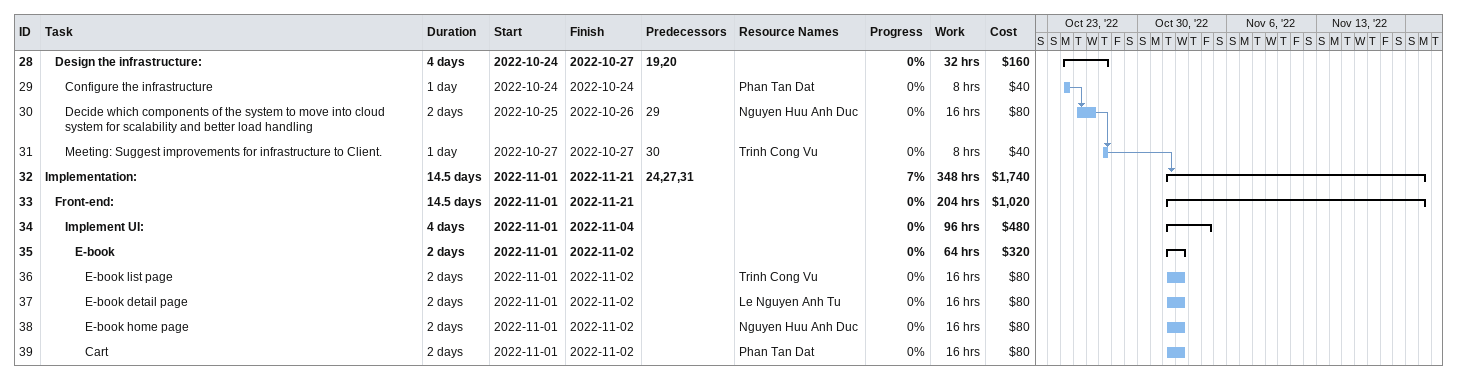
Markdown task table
| ID | Level | Task | Duration | Start | Finish | Predecessors | Resources | % complete | Work (h) | Cost ($) |
|---|---|---|---|---|---|---|---|---|---|---|
| 28 | 2 | **Design the infrastructure:** | 4d | 2022-10-24 | 2022-10-27 | 19, 20 |  | 0 | 32 | 160 |
| 29 | 3 | Configure the infrastructure | 1d | 2022-10-24 | 2022-10-24 |  | Phan Tan Dat | 0 | 8 | 40 |
| 30 | 3 | Decide which components of the system to move into cloud system for scalability and better load handling | 2d | 2022-10-25 | 2022-10-26 | 29 | Nguyen Huu Anh Duc | 0 | 16 | 80 |
| 31 | 3 | Meeting: Suggest improvements for infrastructure to Client. | 1d | 2022-10-27 | 2022-10-27 | 30 | Trinh Cong Vu | 0 | 8 | 40 |
| 32 | 1 | **Implementation:** | 14.5d | 2022-11-01 | 2022-11-21 | 24, 27, 31 |  | 7 | 348 | 1740 |
| 33 | 2 | **Front-end:** | 14.5d | 2022-11-01 | 2022-11-21 |  |  | 0 | 204 | 1020 |
| 34 | 3 | **Implement UI:** | 4d | 2022-11-01 | 2022-11-04 |  |  | 0 | 96 | 480 |
| 35 | 4 | **E-book** | 2d | 2022-11-01 | 2022-11-02 |  |  | 0 | 64 | 320 |
| 36 | 5 | E-book list page | 2d | 2022-11-01 | 2022-11-02 |  | Trinh Cong Vu | 0 | 16 | 80 |
| 37 | 5 | E-book detail page | 2d | 2022-11-01 | 2022-11-02 |  | Le Nguyen Anh Tu | 0 | 16 | 80 |
| 38 | 5 | E-book home page | 2d | 2022-11-01 | 2022-11-02 |  | Nguyen Huu Anh Duc | 0 | 16 | 80 |
| 39 | 5 | Cart | 2d | 2022-11-01 | 2022-11-02 |  | Phan Tan Dat | 0 | 16 | 80 |
